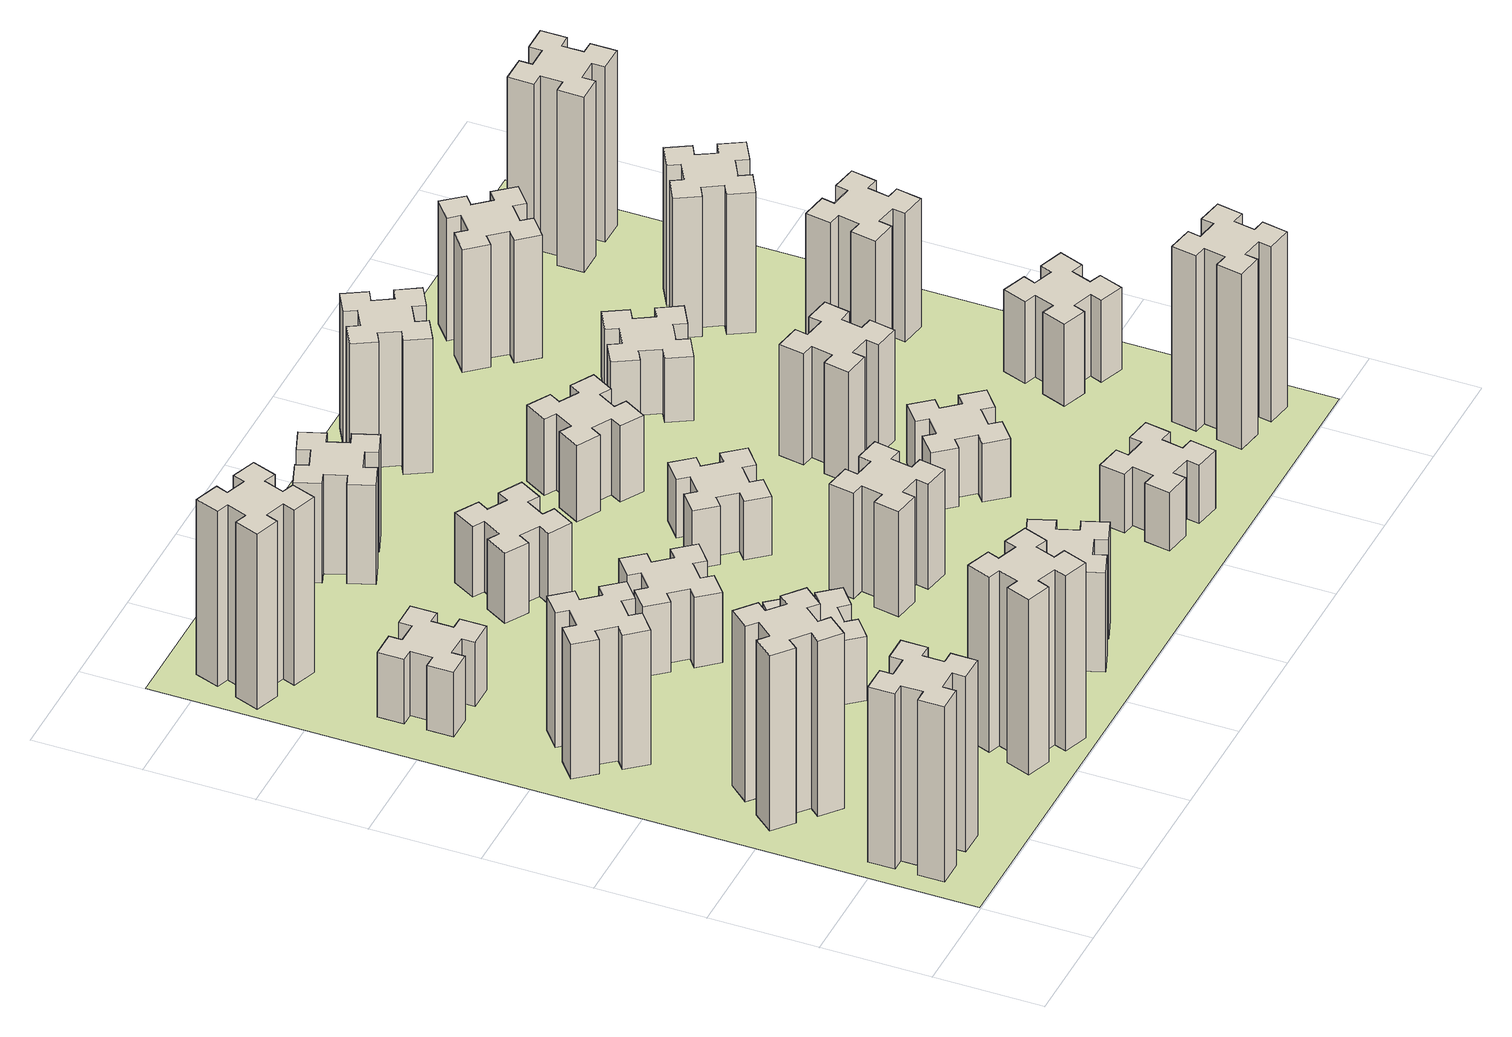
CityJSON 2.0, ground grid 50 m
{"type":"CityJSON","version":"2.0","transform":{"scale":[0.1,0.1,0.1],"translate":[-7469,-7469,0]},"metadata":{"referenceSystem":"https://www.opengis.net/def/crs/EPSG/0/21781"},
"CityObjects":{
"building1":{"type":"Building","attributes":{"class":"1000","function":"1000","usage":"1000","yearOfConstruction":2016,"roofType":"1000","measuredHeight":90,"storeysAboveGround":30,"storeysBelowGround":0},"geometry":[{"type":"Solid","lod":"1","boundaries":[[[[0,1,2,3,4,5,6,7,8,9,10,11,12,13,14,15,16,17,18,19]],[[17,16,20,21]],[[16,15,22,20]],[[15,14,23,22]],[[14,13,24,23]],[[13,12,25,24]],[[12,11,26,25]],[[11,10,27,26]],[[10,9,28,27]],[[9,8,29,28]],[[8,7,30,29]],[[7,6,31,30]],[[6,5,32,31]],[[5,4,33,32]],[[4,3,34,33]],[[3,2,35,34]],[[2,1,36,35]],[[1,0,37,36]],[[0,19,38,37]],[[19,18,39,38]],[[18,17,21,39]],[[24,25,26,27,28,29,30,31,32,33,34,35,36,37,38,39,21,20,22,23]]]]}]},
"building2":{"type":"Building","attributes":{"class":"1000","function":"1000","usage":"1000","yearOfConstruction":2016,"roofType":"1000","measuredHeight":90,"storeysAboveGround":30,"storeysBelowGround":0},"geometry":[{"type":"Solid","lod":"1","boundaries":[[[[40,41,42,43,44,45,46,47,48,49,50,51,52,53,54,55,56,57,58,59]],[[57,56,60,61]],[[56,55,62,60]],[[55,54,63,62]],[[54,53,64,63]],[[53,52,65,64]],[[52,51,66,65]],[[51,50,67,66]],[[50,49,68,67]],[[49,48,69,68]],[[48,47,70,69]],[[47,46,71,70]],[[46,45,72,71]],[[45,44,73,72]],[[44,43,74,73]],[[43,42,75,74]],[[42,41,76,75]],[[41,40,77,76]],[[40,59,78,77]],[[59,58,79,78]],[[58,57,61,79]],[[64,65,66,67,68,69,70,71,72,73,74,75,76,77,78,79,61,60,62,63]]]]}]},
"building3":{"type":"Building","attributes":{"class":"1000","function":"1000","usage":"1000","yearOfConstruction":2016,"roofType":"1000","measuredHeight":69,"storeysAboveGround":30,"storeysBelowGround":0},"geometry":[{"type":"Solid","lod":"1","boundaries":[[[[80,81,82,83,84,85,86,87,88,89,90,91,92,93,94,95,96,97,98,99]],[[97,96,100,101]],[[96,95,102,100]],[[95,94,103,102]],[[94,93,104,103]],[[93,92,105,104]],[[92,91,106,105]],[[91,90,107,106]],[[90,89,108,107]],[[89,88,109,108]],[[88,87,110,109]],[[87,86,111,110]],[[86,85,112,111]],[[85,84,113,112]],[[84,83,114,113]],[[83,82,115,114]],[[82,81,116,115]],[[81,80,117,116]],[[80,99,118,117]],[[99,98,119,118]],[[98,97,101,119]],[[104,105,106,107,108,109,110,111,112,113,114,115,116,117,118,119,101,100,102,103]]]]}]},
"building4":{"type":"Building","attributes":{"class":"1000","function":"1000","usage":"1000","yearOfConstruction":2016,"roofType":"1000","measuredHeight":33,"storeysAboveGround":30,"storeysBelowGround":0},"geometry":[{"type":"Solid","lod":"1","boundaries":[[[[120,121,122,123,124,125,126,127,128,129,130,131,132,133,134,135,136,137,138,139]],[[137,136,140,141]],[[136,135,142,140]],[[135,134,143,142]],[[134,133,144,143]],[[133,132,145,144]],[[132,131,146,145]],[[131,130,147,146]],[[130,129,148,147]],[[129,128,149,148]],[[128,127,150,149]],[[127,126,151,150]],[[126,125,152,151]],[[125,124,153,152]],[[124,123,154,153]],[[123,122,155,154]],[[122,121,156,155]],[[121,120,157,156]],[[120,139,158,157]],[[139,138,159,158]],[[138,137,141,159]],[[144,145,146,147,148,149,150,151,152,153,154,155,156,157,158,159,141,140,142,143]]]]}]},
"building5":{"type":"Building","attributes":{"class":"1000","function":"1000","usage":"1000","yearOfConstruction":2016,"roofType":"1000","measuredHeight":90,"storeysAboveGround":30,"storeysBelowGround":0},"geometry":[{"type":"Solid","lod":"1","boundaries":[[[[160,161,162,163,164,165,166,167,168,169,170,171,172,173,174,175,176,177,178,179]],[[177,176,180,181]],[[176,175,182,180]],[[175,174,183,182]],[[174,173,184,183]],[[173,172,185,184]],[[172,171,186,185]],[[171,170,187,186]],[[170,169,188,187]],[[169,168,189,188]],[[168,167,190,189]],[[167,166,191,190]],[[166,165,192,191]],[[165,164,193,192]],[[164,163,194,193]],[[163,162,195,194]],[[162,161,196,195]],[[161,160,197,196]],[[160,179,198,197]],[[179,178,199,198]],[[178,177,181,199]],[[184,185,186,187,188,189,190,191,192,193,194,195,196,197,198,199,181,180,182,183]]]]}]},
"building6":{"type":"Building","attributes":{"class":"1000","function":"1000","usage":"1000","yearOfConstruction":2016,"roofType":"1000","measuredHeight":90,"storeysAboveGround":30,"storeysBelowGround":0},"geometry":[{"type":"Solid","lod":"1","boundaries":[[[[200,201,202,203,204,205,206,207,208,209,210,211,212,213,214,215,216,217,218,219]],[[217,216,220,221]],[[216,215,222,220]],[[215,214,223,222]],[[214,213,224,223]],[[213,212,225,224]],[[212,211,226,225]],[[211,210,227,226]],[[210,209,228,227]],[[209,208,229,228]],[[208,207,230,229]],[[207,206,231,230]],[[206,205,232,231]],[[205,204,233,232]],[[204,203,234,233]],[[203,202,235,234]],[[202,201,236,235]],[[201,200,237,236]],[[200,219,238,237]],[[219,218,239,238]],[[218,217,221,239]],[[224,225,226,227,228,229,230,231,232,233,234,235,236,237,238,239,221,220,222,223]]]]}]},
"building7":{"type":"Building","attributes":{"class":"1000","function":"1000","usage":"1000","yearOfConstruction":2016,"roofType":"1000","measuredHeight":33,"storeysAboveGround":30,"storeysBelowGround":0},"geometry":[{"type":"Solid","lod":"1","boundaries":[[[[240,241,242,243,244,245,246,247,248,249,250,251,252,253,254,255,256,257,258,259]],[[257,256,260,261]],[[256,255,262,260]],[[255,254,263,262]],[[254,253,264,263]],[[253,252,265,264]],[[252,251,266,265]],[[251,250,267,266]],[[250,249,268,267]],[[249,248,269,268]],[[248,247,270,269]],[[247,246,271,270]],[[246,245,272,271]],[[245,244,273,272]],[[244,243,274,273]],[[243,242,275,274]],[[242,241,276,275]],[[241,240,277,276]],[[240,259,278,277]],[[259,258,279,278]],[[258,257,261,279]],[[264,265,266,267,268,269,270,271,272,273,274,275,276,277,278,279,261,260,262,263]]]]}]},
"building8":{"type":"Building","attributes":{"class":"1000","function":"1000","usage":"1000","yearOfConstruction":2016,"roofType":"1000","measuredHeight":36,"storeysAboveGround":30,"storeysBelowGround":0},"geometry":[{"type":"Solid","lod":"1","boundaries":[[[[280,281,282,283,284,285,286,287,288,289,290,291,292,293,294,295,296,297,298,299]],[[297,296,300,301]],[[296,295,302,300]],[[295,294,303,302]],[[294,293,304,303]],[[293,292,305,304]],[[292,291,306,305]],[[291,290,307,306]],[[290,289,308,307]],[[289,288,309,308]],[[288,287,310,309]],[[287,286,311,310]],[[286,285,312,311]],[[285,284,313,312]],[[284,283,314,313]],[[283,282,315,314]],[[282,281,316,315]],[[281,280,317,316]],[[280,299,318,317]],[[299,298,319,318]],[[298,297,301,319]],[[304,305,306,307,308,309,310,311,312,313,314,315,316,317,318,319,301,300,302,303]]]]}]},
"building9":{"type":"Building","attributes":{"class":"1000","function":"1000","usage":"1000","yearOfConstruction":2016,"roofType":"1000","measuredHeight":51,"storeysAboveGround":30,"storeysBelowGround":0},"geometry":[{"type":"Solid","lod":"1","boundaries":[[[[320,321,322,323,324,325,326,327,328,329,330,331,332,333,334,335,336,337,338,339]],[[337,336,340,341]],[[336,335,342,340]],[[335,334,343,342]],[[334,333,344,343]],[[333,332,345,344]],[[332,331,346,345]],[[331,330,347,346]],[[330,329,348,347]],[[329,328,349,348]],[[328,327,350,349]],[[327,326,351,350]],[[326,325,352,351]],[[325,324,353,352]],[[324,323,354,353]],[[323,322,355,354]],[[322,321,356,355]],[[321,320,357,356]],[[320,339,358,357]],[[339,338,359,358]],[[338,337,341,359]],[[344,345,346,347,348,349,350,351,352,353,354,355,356,357,358,359,341,340,342,343]]]]}]},
"building10":{"type":"Building","attributes":{"class":"1000","function":"1000","usage":"1000","yearOfConstruction":2016,"roofType":"1000","measuredHeight":36,"storeysAboveGround":30,"storeysBelowGround":0},"geometry":[{"type":"Solid","lod":"1","boundaries":[[[[360,361,362,363,364,365,366,367,368,369,370,371,372,373,374,375,376,377,378,379]],[[377,376,380,381]],[[376,375,382,380]],[[375,374,383,382]],[[374,373,384,383]],[[373,372,385,384]],[[372,371,386,385]],[[371,370,387,386]],[[370,369,388,387]],[[369,368,389,388]],[[368,367,390,389]],[[367,366,391,390]],[[366,365,392,391]],[[365,364,393,392]],[[364,363,394,393]],[[363,362,395,394]],[[362,361,396,395]],[[361,360,397,396]],[[360,379,398,397]],[[379,378,399,398]],[[378,377,381,399]],[[384,385,386,387,388,389,390,391,392,393,394,395,396,397,398,399,381,380,382,383]]]]}]},
"building11":{"type":"Building","attributes":{"class":"1000","function":"1000","usage":"1000","yearOfConstruction":2016,"roofType":"1000","measuredHeight":51,"storeysAboveGround":30,"storeysBelowGround":0},"geometry":[{"type":"Solid","lod":"1","boundaries":[[[[400,401,402,403,404,405,406,407,408,409,410,411,412,413,414,415,416,417,418,419]],[[417,416,420,421]],[[416,415,422,420]],[[415,414,423,422]],[[414,413,424,423]],[[413,412,425,424]],[[412,411,426,425]],[[411,410,427,426]],[[410,409,428,427]],[[409,408,429,428]],[[408,407,430,429]],[[407,406,431,430]],[[406,405,432,431]],[[405,404,433,432]],[[404,403,434,433]],[[403,402,435,434]],[[402,401,436,435]],[[401,400,437,436]],[[400,419,438,437]],[[419,418,439,438]],[[418,417,421,439]],[[424,425,426,427,428,429,430,431,432,433,434,435,436,437,438,439,421,420,422,423]]]]}]},
"building12":{"type":"Building","attributes":{"class":"1000","function":"1000","usage":"1000","yearOfConstruction":2016,"roofType":"1000","measuredHeight":54,"storeysAboveGround":30,"storeysBelowGround":0},"geometry":[{"type":"Solid","lod":"1","boundaries":[[[[440,441,442,443,444,445,446,447,448,449,450,451,452,453,454,455,456,457,458,459]],[[457,456,460,461]],[[456,455,462,460]],[[455,454,463,462]],[[454,453,464,463]],[[453,452,465,464]],[[452,451,466,465]],[[451,450,467,466]],[[450,449,468,467]],[[449,448,469,468]],[[448,447,470,469]],[[447,446,471,470]],[[446,445,472,471]],[[445,444,473,472]],[[444,443,474,473]],[[443,442,475,474]],[[442,441,476,475]],[[441,440,477,476]],[[440,459,478,477]],[[459,458,479,478]],[[458,457,461,479]],[[464,465,466,467,468,469,470,471,472,473,474,475,476,477,478,479,461,460,462,463]]]]}]},
"building13":{"type":"Building","attributes":{"class":"1000","function":"1000","usage":"1000","yearOfConstruction":2016,"roofType":"1000","measuredHeight":30,"storeysAboveGround":30,"storeysBelowGround":0},"geometry":[{"type":"Solid","lod":"1","boundaries":[[[[480,481,482,483,484,485,486,487,488,489,490,491,492,493,494,495,496,497,498,499]],[[497,496,500,501]],[[496,495,502,500]],[[495,494,503,502]],[[494,493,504,503]],[[493,492,505,504]],[[492,491,506,505]],[[491,490,507,506]],[[490,489,508,507]],[[489,488,509,508]],[[488,487,510,509]],[[487,486,511,510]],[[486,485,512,511]],[[485,484,513,512]],[[484,483,514,513]],[[483,482,515,514]],[[482,481,516,515]],[[481,480,517,516]],[[480,499,518,517]],[[499,498,519,518]],[[498,497,501,519]],[[504,505,506,507,508,509,510,511,512,513,514,515,516,517,518,519,501,500,502,503]]]]}]},
"building14":{"type":"Building","attributes":{"class":"1000","function":"1000","usage":"1000","yearOfConstruction":2016,"roofType":"1000","measuredHeight":39,"storeysAboveGround":30,"storeysBelowGround":0},"geometry":[{"type":"Solid","lod":"1","boundaries":[[[[520,521,522,523,524,525,526,527,528,529,530,531,532,533,534,535,536,537,538,539]],[[537,536,540,541]],[[536,535,542,540]],[[535,534,543,542]],[[534,533,544,543]],[[533,532,545,544]],[[532,531,546,545]],[[531,530,547,546]],[[530,529,548,547]],[[529,528,549,548]],[[528,527,550,549]],[[527,526,551,550]],[[526,525,552,551]],[[525,524,553,552]],[[524,523,554,553]],[[523,522,555,554]],[[522,521,556,555]],[[521,520,557,556]],[[520,539,558,557]],[[539,538,559,558]],[[538,537,541,559]],[[544,545,546,547,548,549,550,551,552,553,554,555,556,557,558,559,541,540,542,543]]]]}]},
"building15":{"type":"Building","attributes":{"class":"1000","function":"1000","usage":"1000","yearOfConstruction":2016,"roofType":"1000","measuredHeight":30,"storeysAboveGround":30,"storeysBelowGround":0},"geometry":[{"type":"Solid","lod":"1","boundaries":[[[[560,561,562,563,564,565,566,567,568,569,570,571,572,573,574,575,576,577,578,579]],[[577,576,580,581]],[[576,575,582,580]],[[575,574,583,582]],[[574,573,584,583]],[[573,572,585,584]],[[572,571,586,585]],[[571,570,587,586]],[[570,569,588,587]],[[569,568,589,588]],[[568,567,590,589]],[[567,566,591,590]],[[566,565,592,591]],[[565,564,593,592]],[[564,563,594,593]],[[563,562,595,594]],[[562,561,596,595]],[[561,560,597,596]],[[560,579,598,597]],[[579,578,599,598]],[[578,577,581,599]],[[584,585,586,587,588,589,590,591,592,593,594,595,596,597,598,599,581,580,582,583]]]]}]},
"building16":{"type":"Building","attributes":{"class":"1000","function":"1000","usage":"1000","yearOfConstruction":2016,"roofType":"1000","measuredHeight":69,"storeysAboveGround":30,"storeysBelowGround":0},"geometry":[{"type":"Solid","lod":"1","boundaries":[[[[600,601,602,603,604,605,606,607,608,609,610,611,612,613,614,615,616,617,618,619]],[[617,616,620,621]],[[616,615,622,620]],[[615,614,623,622]],[[614,613,624,623]],[[613,612,625,624]],[[612,611,626,625]],[[611,610,627,626]],[[610,609,628,627]],[[609,608,629,628]],[[608,607,630,629]],[[607,606,631,630]],[[606,605,632,631]],[[605,604,633,632]],[[604,603,634,633]],[[603,602,635,634]],[[602,601,636,635]],[[601,600,637,636]],[[600,619,638,637]],[[619,618,639,638]],[[618,617,621,639]],[[624,625,626,627,628,629,630,631,632,633,634,635,636,637,638,639,621,620,622,623]]]]}]},
"building17":{"type":"Building","attributes":{"class":"1000","function":"1000","usage":"1000","yearOfConstruction":2016,"roofType":"1000","measuredHeight":30,"storeysAboveGround":30,"storeysBelowGround":0},"geometry":[{"type":"Solid","lod":"1","boundaries":[[[[640,641,642,643,644,645,646,647,648,649,650,651,652,653,654,655,656,657,658,659]],[[657,656,660,661]],[[656,655,662,660]],[[655,654,663,662]],[[654,653,664,663]],[[653,652,665,664]],[[652,651,666,665]],[[651,650,667,666]],[[650,649,668,667]],[[649,648,669,668]],[[648,647,670,669]],[[647,646,671,670]],[[646,645,672,671]],[[645,644,673,672]],[[644,643,674,673]],[[643,642,675,674]],[[642,641,676,675]],[[641,640,677,676]],[[640,659,678,677]],[[659,658,679,678]],[[658,657,661,679]],[[664,665,666,667,668,669,670,671,672,673,674,675,676,677,678,679,661,660,662,663]]]]}]},
"building18":{"type":"Building","attributes":{"class":"1000","function":"1000","usage":"1000","yearOfConstruction":2016,"roofType":"1000","measuredHeight":57,"storeysAboveGround":30,"storeysBelowGround":0},"geometry":[{"type":"Solid","lod":"1","boundaries":[[[[680,681,682,683,684,685,686,687,688,689,690,691,692,693,694,695,696,697,698,699]],[[697,696,700,701]],[[696,695,702,700]],[[695,694,703,702]],[[694,693,704,703]],[[693,692,705,704]],[[692,691,706,705]],[[691,690,707,706]],[[690,689,708,707]],[[689,688,709,708]],[[688,687,710,709]],[[687,686,711,710]],[[686,685,712,711]],[[685,684,713,712]],[[684,683,714,713]],[[683,682,715,714]],[[682,681,716,715]],[[681,680,717,716]],[[680,699,718,717]],[[699,698,719,718]],[[698,697,701,719]],[[704,705,706,707,708,709,710,711,712,713,714,715,716,717,718,719,701,700,702,703]]]]}]},
"building19":{"type":"Building","attributes":{"class":"1000","function":"1000","usage":"1000","yearOfConstruction":2016,"roofType":"1000","measuredHeight":33,"storeysAboveGround":30,"storeysBelowGround":0},"geometry":[{"type":"Solid","lod":"1","boundaries":[[[[720,721,722,723,724,725,726,727,728,729,730,731,732,733,734,735,736,737,738,739]],[[737,736,740,741]],[[736,735,742,740]],[[735,734,743,742]],[[734,733,744,743]],[[733,732,745,744]],[[732,731,746,745]],[[731,730,747,746]],[[730,729,748,747]],[[729,728,749,748]],[[728,727,750,749]],[[727,726,751,750]],[[726,725,752,751]],[[725,724,753,752]],[[724,723,754,753]],[[723,722,755,754]],[[722,721,756,755]],[[721,720,757,756]],[[720,739,758,757]],[[739,738,759,758]],[[738,737,741,759]],[[744,745,746,747,748,749,750,751,752,753,754,755,756,757,758,759,741,740,742,743]]]]}]},
"building20":{"type":"Building","attributes":{"class":"1000","function":"1000","usage":"1000","yearOfConstruction":2016,"roofType":"1000","measuredHeight":90,"storeysAboveGround":30,"storeysBelowGround":0},"geometry":[{"type":"Solid","lod":"1","boundaries":[[[[760,761,762,763,764,765,766,767,768,769,770,771,772,773,774,775,776,777,778,779]],[[777,776,780,781]],[[776,775,782,780]],[[775,774,783,782]],[[774,773,784,783]],[[773,772,785,784]],[[772,771,786,785]],[[771,770,787,786]],[[770,769,788,787]],[[769,768,789,788]],[[768,767,790,789]],[[767,766,791,790]],[[766,765,792,791]],[[765,764,793,792]],[[764,763,794,793]],[[763,762,795,794]],[[762,761,796,795]],[[761,760,797,796]],[[760,779,798,797]],[[779,778,799,798]],[[778,777,781,799]],[[784,785,786,787,788,789,790,791,792,793,794,795,796,797,798,799,781,780,782,783]]]]}]},
"building21":{"type":"Building","attributes":{"class":"1000","function":"1000","usage":"1000","yearOfConstruction":2016,"roofType":"1000","measuredHeight":63,"storeysAboveGround":30,"storeysBelowGround":0},"geometry":[{"type":"Solid","lod":"1","boundaries":[[[[800,801,802,803,804,805,806,807,808,809,810,811,812,813,814,815,816,817,818,819]],[[817,816,820,821]],[[816,815,822,820]],[[815,814,823,822]],[[814,813,824,823]],[[813,812,825,824]],[[812,811,826,825]],[[811,810,827,826]],[[810,809,828,827]],[[809,808,829,828]],[[808,807,830,829]],[[807,806,831,830]],[[806,805,832,831]],[[805,804,833,832]],[[804,803,834,833]],[[803,802,835,834]],[[802,801,836,835]],[[801,800,837,836]],[[800,819,838,837]],[[819,818,839,838]],[[818,817,821,839]],[[824,825,826,827,828,829,830,831,832,833,834,835,836,837,838,839,821,820,822,823]]]]}]},
"building22":{"type":"Building","attributes":{"class":"1000","function":"1000","usage":"1000","yearOfConstruction":2016,"roofType":"1000","measuredHeight":42,"storeysAboveGround":30,"storeysBelowGround":0},"geometry":[{"type":"Solid","lod":"1","boundaries":[[[[840,841,842,843,844,845,846,847,848,849,850,851,852,853,854,855,856,857,858,859]],[[857,856,860,861]],[[856,855,862,860]],[[855,854,863,862]],[[854,853,864,863]],[[853,852,865,864]],[[852,851,866,865]],[[851,850,867,866]],[[850,849,868,867]],[[849,848,869,868]],[[848,847,870,869]],[[847,846,871,870]],[[846,845,872,871]],[[845,844,873,872]],[[844,843,874,873]],[[843,842,875,874]],[[842,841,876,875]],[[841,840,877,876]],[[840,859,878,877]],[[859,858,879,878]],[[858,857,861,879]],[[864,865,866,867,868,869,870,871,872,873,874,875,876,877,878,879,861,860,862,863]]]]}]},
"building23":{"type":"Building","attributes":{"class":"1000","function":"1000","usage":"1000","yearOfConstruction":2016,"roofType":"1000","measuredHeight":66,"storeysAboveGround":30,"storeysBelowGround":0},"geometry":[{"type":"Solid","lod":"1","boundaries":[[[[880,881,882,883,884,885,886,887,888,889,890,891,892,893,894,895,896,897,898,899]],[[897,896,900,901]],[[896,895,902,900]],[[895,894,903,902]],[[894,893,904,903]],[[893,892,905,904]],[[892,891,906,905]],[[891,890,907,906]],[[890,889,908,907]],[[889,888,909,908]],[[888,887,910,909]],[[887,886,911,910]],[[886,885,912,911]],[[885,884,913,912]],[[884,883,914,913]],[[883,882,915,914]],[[882,881,916,915]],[[881,880,917,916]],[[880,899,918,917]],[[899,898,919,918]],[[898,897,901,919]],[[904,905,906,907,908,909,910,911,912,913,914,915,916,917,918,919,901,900,902,903]]]]}]},
"building24":{"type":"Building","attributes":{"class":"1000","function":"1000","usage":"1000","yearOfConstruction":2016,"roofType":"1000","measuredHeight":72,"storeysAboveGround":30,"storeysBelowGround":0},"geometry":[{"type":"Solid","lod":"1","boundaries":[[[[920,921,922,923,924,925,926,927,928,929,930,931,932,933,934,935,936,937,938,939]],[[937,936,940,941]],[[936,935,942,940]],[[935,934,943,942]],[[934,933,944,943]],[[933,932,945,944]],[[932,931,946,945]],[[931,930,947,946]],[[930,929,948,947]],[[929,928,949,948]],[[928,927,950,949]],[[927,926,951,950]],[[926,925,952,951]],[[925,924,953,952]],[[924,923,954,953]],[[923,922,955,954]],[[922,921,956,955]],[[921,920,957,956]],[[920,939,958,957]],[[939,938,959,958]],[[938,937,941,959]],[[944,945,946,947,948,949,950,951,952,953,954,955,956,957,958,959,941,940,942,943]]]]}]},
"building25":{"type":"Building","attributes":{"class":"1000","function":"1000","usage":"1000","yearOfConstruction":2016,"roofType":"1000","measuredHeight":90,"storeysAboveGround":30,"storeysBelowGround":0},"geometry":[{"type":"Solid","lod":"1","boundaries":[[[[960,961,962,963,964,965,966,967,968,969,970,971,972,973,974,975,976,977,978,979]],[[977,976,980,981]],[[976,975,982,980]],[[975,974,983,982]],[[974,973,984,983]],[[973,972,985,984]],[[972,971,986,985]],[[971,970,987,986]],[[970,969,988,987]],[[969,968,989,988]],[[968,967,990,989]],[[967,966,991,990]],[[966,965,992,991]],[[965,964,993,992]],[[964,963,994,993]],[[963,962,995,994]],[[962,961,996,995]],[[961,960,997,996]],[[960,979,998,997]],[[979,978,999,998]],[[978,977,981,999]],[[984,985,986,987,988,989,990,991,992,993,994,995,996,997,998,999,981,980,982,983]]]]}]},
"landuse1":{"type":"LandUse","attributes":{"name":"plot1","function":"1010"},"geometry":[{"type":"MultiSurface","lod":"1","boundaries":[[[1000,1001,1002,1003]]]}]}
},
"vertices":[
[165,425,0],[165,325,0],[105,325,0],[105,205,0],[225,205,0],[225,265,0],[325,265,0],[325,205,0],[445,205,0],[445,325,0],[385,325,0],[385,425,0],[445,425,0],[445,545,0],[325,545,0],[325,485,0],[225,485,0],[225,545,0],[105,545,0],[105,425,0],[225,485,900],[225,545,900],[325,485,900],[325,545,900],[445,545,900],[445,425,900],[385,425,900],[385,325,900],[445,325,900],[445,205,900],[325,205,900],[325,265,900],[225,265,900],[225,205,900],[105,205,900],[105,325,900],[165,325,900],[165,425,900],[105,425,900],[105,545,900],
[484,1067,0],[408,1132,0],[446,1178,0],[354,1255,0],[277,1163,0],[323,1124,0],[259,1048,0],[213,1086,0],[136,994,0],[228,917,0],[266,963,0],[343,899,0],[304,853,0],[396,776,0],[473,868,0],[427,906,0],[492,983,0],[538,944,0],[615,1036,0],[523,1113,0],[492,983,900],[538,944,900],[427,906,900],[473,868,900],[396,776,900],[304,853,900],[343,899,900],[266,963,900],[228,917,900],[136,994,900],[213,1086,900],[259,1048,900],[323,1124,900],[277,1163,900],[354,1255,900],[446,1178,900],[408,1132,900],[484,1067,900],[523,1113,900],[615,1036,900],
[492,1888,0],[427,1964,0],[473,2003,0],[396,2095,0],[304,2018,0],[343,1972,0],[266,1907,0],[228,1953,0],[136,1876,0],[213,1784,0],[259,1823,0],[323,1746,0],[277,1708,0],[354,1616,0],[446,1693,0],[408,1739,0],[484,1803,0],[523,1757,0],[615,1834,0],[538,1926,0],[484,1803,690],[523,1757,690],[408,1739,690],[446,1693,690],[354,1616,690],[277,1708,690],[323,1746,690],[259,1823,690],[213,1784,690],[136,1876,690],[228,1953,690],[266,1907,690],[343,1972,690],[304,2018,690],[396,2095,690],[473,2003,690],[427,1964,690],[492,1888,690],[538,1926,690],[615,1834,690],
[485,2545,0],[485,2645,0],[545,2645,0],[545,2765,0],[425,2765,0],[425,2705,0],[325,2705,0],[325,2765,0],[205,2765,0],[205,2645,0],[265,2645,0],[265,2545,0],[205,2545,0],[205,2425,0],[325,2425,0],[325,2485,0],[425,2485,0],[425,2425,0],[545,2425,0],[545,2545,0],[425,2485,330],[425,2425,330],[325,2485,330],[325,2425,330],[205,2425,330],[205,2545,330],[265,2545,330],[265,2645,330],[205,2645,330],[205,2765,330],[325,2765,330],[325,2705,330],[425,2705,330],[425,2765,330],[545,2765,330],[545,2645,330],[485,2645,330],[485,2545,330],[545,2545,330],[545,2425,330],
[1029,360,0],[995,266,0],[939,287,0],[897,174,0],[1010,133,0],[1031,189,0],[1125,155,0],[1104,99,0],[1217,57,0],[1258,170,0],[1202,191,0],[1236,285,0],[1292,264,0],[1333,377,0],[1220,418,0],[1200,362,0],[1106,396,0],[1127,452,0],[1014,493,0],[973,380,0],[1106,396,900],[1127,452,900],[1200,362,900],[1220,418,900],[1333,377,900],[1292,264,900],[1236,285,900],[1202,191,900],[1258,170,900],[1217,57,900],[1104,99,900],[1125,155,900],[1031,189,900],[1010,133,900],[897,174,900],[939,287,900],[995,266,900],[1029,360,900],[973,380,900],[1014,493,900],
[189,3420,0],[155,3326,0],[99,3347,0],[57,3234,0],[170,3193,0],[191,3249,0],[285,3215,0],[264,3159,0],[377,3117,0],[418,3230,0],[362,3251,0],[396,3345,0],[452,3324,0],[493,3437,0],[380,3478,0],[360,3422,0],[266,3456,0],[287,3512,0],[174,3553,0],[133,3440,0],[266,3456,900],[287,3512,900],[360,3422,900],[380,3478,900],[493,3437,900],[452,3324,900],[396,3345,900],[362,3251,900],[418,3230,900],[377,3117,900],[264,3159,900],[285,3215,900],[191,3249,900],[170,3193,900],[57,3234,900],[99,3347,900],[155,3326,900],[189,3420,900],[133,3440,900],[174,3553,900],
[1083,1332,0],[1006,1267,0],[968,1313,0],[876,1236,0],[953,1144,0],[999,1183,0],[1063,1106,0],[1017,1068,0],[1094,976,0],[1186,1053,0],[1148,1099,0],[1224,1163,0],[1263,1117,0],[1355,1194,0],[1278,1286,0],[1232,1248,0],[1167,1324,0],[1213,1363,0],[1136,1455,0],[1044,1378,0],[1167,1324,330],[1213,1363,330],[1232,1248,330],[1278,1286,330],[1355,1194,330],[1263,1117,330],[1224,1163,330],[1148,1099,330],[1186,1053,330],[1094,976,330],[1017,1068,330],[1063,1106,330],[999,1183,330],[953,1144,330],[876,1236,330],[968,1313,330],[1006,1267,330],[1083,1332,330],[1044,1378,330],[1136,1455,330],
[1083,1972,0],[1006,1907,0],[968,1953,0],[876,1876,0],[953,1784,0],[999,1823,0],[1063,1746,0],[1017,1708,0],[1094,1616,0],[1186,1693,0],[1148,1739,0],[1224,1803,0],[1263,1757,0],[1355,1834,0],[1278,1926,0],[1232,1888,0],[1167,1964,0],[1213,2003,0],[1136,2095,0],[1044,2018,0],[1167,1964,360],[1213,2003,360],[1232,1888,360],[1278,1926,360],[1355,1834,360],[1263,1757,360],[1224,1803,360],[1148,1739,360],[1186,1693,360],[1094,1616,360],[1017,1708,360],[1063,1746,360],[999,1823,360],[953,1784,360],[876,1876,360],[968,1953,360],[1006,1907,360],[1083,1972,360],[1044,2018,360],[1136,2095,360],
[1765,496,0],[1671,462,0],[1650,518,0],[1537,477,0],[1579,364,0],[1635,385,0],[1669,291,0],[1613,270,0],[1654,157,0],[1767,199,0],[1746,255,0],[1840,289,0],[1860,233,0],[1973,274,0],[1932,387,0],[1876,366,0],[1842,460,0],[1898,480,0],[1857,593,0],[1744,552,0],[1842,460,510],[1898,480,510],[1876,366,510],[1932,387,510],[1973,274,510],[1860,233,510],[1840,289,510],[1746,255,510],[1767,199,510],[1654,157,510],[1613,270,510],[1669,291,510],[1635,385,510],[1579,364,510],[1537,477,510],[1650,518,510],[1671,462,510],[1765,496,510],[1744,552,510],[1857,593,510],
[1314,2666,0],[1227,2716,0],[1257,2768,0],[1153,2828,0],[1093,2724,0],[1145,2694,0],[1095,2607,0],[1043,2637,0],[983,2533,0],[1087,2473,0],[1117,2525,0],[1204,2475,0],[1174,2423,0],[1278,2363,0],[1338,2467,0],[1286,2497,0],[1336,2584,0],[1388,2554,0],[1448,2658,0],[1344,2718,0],[1336,2584,360],[1388,2554,360],[1286,2497,360],[1338,2467,360],[1278,2363,360],[1174,2423,360],[1204,2475,360],[1117,2525,360],[1087,2473,360],[983,2533,360],[1043,2637,360],[1095,2607,360],[1145,2694,360],[1093,2724,360],[1153,2828,360],[1257,2768,360],[1227,2716,360],[1314,2666,360],[1344,2718,360],[1448,2658,360],
[1125,3456,0],[1031,3422,0],[1010,3478,0],[897,3437,0],[939,3324,0],[995,3345,0],[1029,3251,0],[973,3230,0],[1014,3117,0],[1127,3159,0],[1106,3215,0],[1200,3249,0],[1220,3193,0],[1333,3234,0],[1292,3347,0],[1236,3326,0],[1202,3420,0],[1258,3440,0],[1217,3553,0],[1104,3512,0],[1202,3420,510],[1258,3440,510],[1236,3326,510],[1292,3347,510],[1333,3234,510],[1220,3193,510],[1200,3249,510],[1106,3215,510],[1127,3159,510],[1014,3117,510],[973,3230,510],[1029,3251,510],[995,3345,510],[939,3324,510],[897,3437,510],[1010,3478,510],[1031,3422,510],[1125,3456,510],[1104,3512,510],[1217,3553,510],
[1955,1147,0],[1972,1245,0],[2031,1235,0],[2052,1353,0],[1934,1374,0],[1924,1315,0],[1825,1332,0],[1836,1391,0],[1717,1412,0],[1697,1294,0],[1756,1284,0],[1738,1185,0],[1679,1196,0],[1658,1077,0],[1777,1057,0],[1787,1116,0],[1885,1098,0],[1875,1039,0],[1993,1018,0],[2014,1137,0],[1885,1098,540],[1875,1039,540],[1787,1116,540],[1777,1057,540],[1658,1077,540],[1679,1196,540],[1738,1185,540],[1756,1284,540],[1697,1294,540],[1717,1412,540],[1836,1391,540],[1825,1332,540],[1924,1315,540],[1934,1374,540],[2052,1353,540],[2031,1235,540],[1972,1245,540],[1955,1147,540],[2014,1137,540],[1993,1018,540],
[1972,1988,0],[1907,2064,0],[1953,2103,0],[1876,2195,0],[1784,2118,0],[1823,2072,0],[1746,2007,0],[1708,2053,0],[1616,1976,0],[1693,1884,0],[1739,1923,0],[1803,1846,0],[1757,1808,0],[1834,1716,0],[1926,1793,0],[1888,1839,0],[1964,1903,0],[2003,1857,0],[2095,1934,0],[2018,2026,0],[1964,1903,300],[2003,1857,300],[1888,1839,300],[1926,1793,300],[1834,1716,300],[1757,1808,300],[1803,1846,300],[1739,1923,300],[1693,1884,300],[1616,1976,300],[1708,2053,300],[1746,2007,300],[1823,2072,300],[1784,2118,300],[1876,2195,300],[1953,2103,300],[1907,2064,300],[1972,1988,300],[2018,2026,300],[2095,1934,300],
[2026,2497,0],[2076,2584,0],[2128,2554,0],[2188,2658,0],[2084,2718,0],[2054,2666,0],[1967,2716,0],[1997,2768,0],[1893,2828,0],[1833,2724,0],[1885,2694,0],[1835,2607,0],[1783,2637,0],[1723,2533,0],[1827,2473,0],[1857,2525,0],[1944,2475,0],[1914,2423,0],[2018,2363,0],[2078,2467,0],[1944,2475,390],[1914,2423,390],[1857,2525,390],[1827,2473,390],[1723,2533,390],[1783,2637,390],[1835,2607,390],[1885,2694,390],[1833,2724,390],[1893,2828,390],[1997,2768,390],[1967,2716,390],[2054,2666,390],[2084,2718,390],[2188,2658,390],[2128,2554,390],[2076,2584,390],[2026,2497,390],[2078,2467,390],[2018,2363,390],
[2596,444,0],[2578,345,0],[2519,356,0],[2498,237,0],[2617,217,0],[2627,276,0],[2725,258,0],[2715,199,0],[2833,178,0],[2854,297,0],[2795,307,0],[2812,405,0],[2871,395,0],[2892,513,0],[2774,534,0],[2764,475,0],[2665,492,0],[2676,551,0],[2557,572,0],[2537,454,0],[2665,492,300],[2676,551,300],[2764,475,300],[2774,534,300],[2892,513,300],[2871,395,300],[2812,405,300],[2795,307,300],[2854,297,300],[2833,178,300],[2715,199,300],[2725,258,300],[2627,276,300],[2617,217,300],[2498,237,300],[2519,356,300],[2578,345,300],[2596,444,300],[2537,454,300],[2557,572,300],
[1844,3556,0],[1757,3506,0],[1727,3558,0],[1623,3498,0],[1683,3394,0],[1735,3424,0],[1785,3337,0],[1733,3307,0],[1793,3203,0],[1897,3263,0],[1867,3315,0],[1954,3365,0],[1984,3313,0],[2088,3373,0],[2028,3477,0],[1976,3447,0],[1926,3534,0],[1978,3564,0],[1918,3668,0],[1814,3608,0],[1926,3534,690],[1978,3564,690],[1976,3447,690],[2028,3477,690],[2088,3373,690],[1984,3313,690],[1954,3365,690],[1867,3315,690],[1897,3263,690],[1793,3203,690],[1733,3307,690],[1785,3337,690],[1735,3424,690],[1683,3394,690],[1623,3498,690],[1727,3558,690],[1757,3506,690],[1844,3556,690],[1814,3608,690],[1918,3668,690],
[2628,1099,0],[2704,1163,0],[2743,1117,0],[2835,1194,0],[2758,1286,0],[2712,1248,0],[2647,1324,0],[2693,1363,0],[2616,1455,0],[2524,1378,0],[2563,1332,0],[2486,1267,0],[2448,1313,0],[2356,1236,0],[2433,1144,0],[2479,1183,0],[2543,1106,0],[2497,1068,0],[2574,976,0],[2666,1053,0],[2543,1106,300],[2497,1068,300],[2479,1183,300],[2433,1144,300],[2356,1236,300],[2448,1313,300],[2486,1267,300],[2563,1332,300],[2524,1378,300],[2616,1455,300],[2693,1363,300],[2647,1324,300],[2712,1248,300],[2758,1286,300],[2835,1194,300],[2743,1117,300],[2704,1163,300],[2628,1099,300],[2666,1053,300],[2574,976,300],
[2527,1656,0],[2625,1638,0],[2615,1579,0],[2733,1558,0],[2754,1677,0],[2695,1687,0],[2712,1785,0],[2771,1775,0],[2792,1893,0],[2674,1914,0],[2664,1855,0],[2565,1872,0],[2576,1931,0],[2457,1952,0],[2437,1834,0],[2496,1824,0],[2478,1725,0],[2419,1736,0],[2398,1617,0],[2517,1597,0],[2478,1725,570],[2419,1736,570],[2496,1824,570],[2437,1834,570],[2457,1952,570],[2576,1931,570],[2565,1872,570],[2664,1855,570],[2674,1914,570],[2792,1893,570],[2771,1775,570],[2712,1785,570],[2695,1687,570],[2754,1677,570],[2733,1558,570],[2615,1579,570],[2625,1638,570],[2527,1656,570],[2517,1597,570],[2398,1617,570],
[2607,2475,0],[2694,2525,0],[2724,2473,0],[2828,2533,0],[2768,2637,0],[2716,2607,0],[2666,2694,0],[2718,2724,0],[2658,2828,0],[2554,2768,0],[2584,2716,0],[2497,2666,0],[2467,2718,0],[2363,2658,0],[2423,2554,0],[2475,2584,0],[2525,2497,0],[2473,2467,0],[2533,2363,0],[2637,2423,0],[2525,2497,330],[2473,2467,330],[2475,2584,330],[2423,2554,330],[2363,2658,330],[2467,2718,330],[2497,2666,330],[2584,2716,330],[2554,2768,330],[2658,2828,330],[2718,2724,330],[2666,2694,330],[2716,2607,330],[2768,2637,330],[2828,2533,330],[2724,2473,330],[2694,2525,330],[2607,2475,330],[2637,2423,330],[2533,2363,330],
[3504,475,0],[3405,492,0],[3416,551,0],[3297,572,0],[3277,454,0],[3336,444,0],[3318,345,0],[3259,356,0],[3238,237,0],[3357,217,0],[3367,276,0],[3465,258,0],[3455,199,0],[3573,178,0],[3594,297,0],[3535,307,0],[3552,405,0],[3611,395,0],[3632,513,0],[3514,534,0],[3552,405,900],[3611,395,900],[3535,307,900],[3594,297,900],[3573,178,900],[3455,199,900],[3465,258,900],[3367,276,900],[3357,217,900],[3238,237,900],[3259,356,900],[3318,345,900],[3336,444,900],[3277,454,900],[3297,572,900],[3416,551,900],[3405,492,900],[3504,475,900],[3514,534,900],[3632,513,900],
[2812,3368,0],[2747,3444,0],[2793,3483,0],[2716,3575,0],[2624,3498,0],[2663,3452,0],[2586,3387,0],[2548,3433,0],[2456,3356,0],[2533,3264,0],[2579,3303,0],[2643,3226,0],[2597,3188,0],[2674,3096,0],[2766,3173,0],[2728,3219,0],[2804,3283,0],[2843,3237,0],[2935,3314,0],[2858,3406,0],[2804,3283,630],[2843,3237,630],[2728,3219,630],[2766,3173,630],[2674,3096,630],[2597,3188,630],[2643,3226,630],[2579,3303,630],[2533,3264,630],[2456,3356,630],[2548,3433,630],[2586,3387,630],[2663,3452,630],[2624,3498,630],[2716,3575,630],[2793,3483,630],[2747,3444,630],[2812,3368,630],[2858,3406,630],[2935,3314,630],
[3349,1200,0],[3315,1106,0],[3259,1127,0],[3217,1014,0],[3330,973,0],[3351,1029,0],[3445,995,0],[3424,939,0],[3537,897,0],[3578,1010,0],[3522,1031,0],[3556,1125,0],[3612,1104,0],[3653,1217,0],[3540,1258,0],[3520,1202,0],[3426,1236,0],[3447,1292,0],[3334,1333,0],[3293,1220,0],[3426,1236,420],[3447,1292,420],[3520,1202,420],[3540,1258,420],[3653,1217,420],[3612,1104,420],[3556,1125,420],[3522,1031,420],[3578,1010,420],[3537,897,420],[3424,939,420],[3445,995,420],[3351,1029,420],[3330,973,420],[3217,1014,420],[3259,1127,420],[3315,1106,420],[3349,1200,420],[3293,1220,420],[3334,1333,420],
[3267,1856,0],[3365,1838,0],[3355,1779,0],[3473,1758,0],[3494,1877,0],[3435,1887,0],[3452,1985,0],[3511,1975,0],[3532,2093,0],[3414,2114,0],[3404,2055,0],[3305,2072,0],[3316,2131,0],[3197,2152,0],[3177,2034,0],[3236,2024,0],[3218,1925,0],[3159,1936,0],[3138,1817,0],[3257,1797,0],[3218,1925,660],[3159,1936,660],[3236,2024,660],[3177,2034,660],[3197,2152,660],[3316,2131,660],[3305,2072,660],[3404,2055,660],[3414,2114,660],[3532,2093,660],[3511,1975,660],[3452,1985,660],[3435,1887,660],[3494,1877,660],[3473,1758,660],[3355,1779,660],[3365,1838,660],[3267,1856,660],[3257,1797,660],[3138,1817,660],
[3247,2475,0],[3334,2525,0],[3364,2473,0],[3468,2533,0],[3408,2637,0],[3356,2607,0],[3306,2694,0],[3358,2724,0],[3298,2828,0],[3194,2768,0],[3224,2716,0],[3137,2666,0],[3107,2718,0],[3003,2658,0],[3063,2554,0],[3115,2584,0],[3165,2497,0],[3113,2467,0],[3173,2363,0],[3277,2423,0],[3165,2497,720],[3113,2467,720],[3115,2584,720],[3063,2554,720],[3003,2658,720],[3107,2718,720],[3137,2666,720],[3224,2716,720],[3194,2768,720],[3298,2828,720],[3358,2724,720],[3306,2694,720],[3356,2607,720],[3408,2637,720],[3468,2533,720],[3364,2473,720],[3334,2525,720],[3247,2475,720],[3277,2423,720],[3173,2363,720],
[3325,3385,0],[3325,3285,0],[3265,3285,0],[3265,3165,0],[3385,3165,0],[3385,3225,0],[3485,3225,0],[3485,3165,0],[3605,3165,0],[3605,3285,0],[3545,3285,0],[3545,3385,0],[3605,3385,0],[3605,3505,0],[3485,3505,0],[3485,3445,0],[3385,3445,0],[3385,3505,0],[3265,3505,0],[3265,3385,0],[3385,3445,900],[3385,3505,900],[3485,3445,900],[3485,3505,900],[3605,3505,900],[3605,3385,900],[3545,3385,900],[3545,3285,900],[3605,3285,900],[3605,3165,900],[3485,3165,900],[3485,3225,900],[3385,3225,900],[3385,3165,900],[3265,3165,900],[3265,3285,900],[3325,3285,900],[3325,3385,900],[3265,3385,900],[3265,3505,900],
[5,3705,0],[3705,3705,0],[3705,5,0],[5,5,0]
]}
